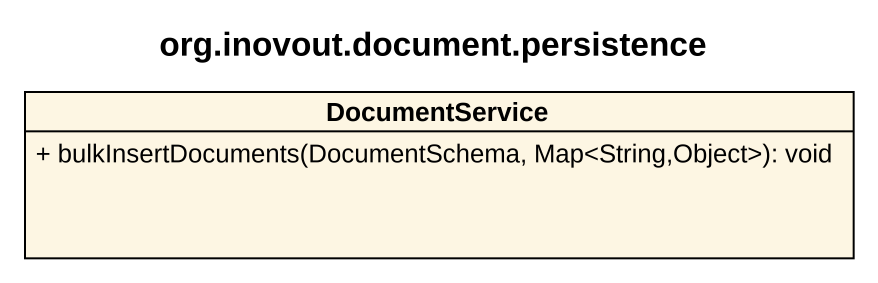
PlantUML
@startuml
title org.inovout.document.persistence
hide circle
hide empty members
skinparam classAttributeIconSize 0
class DocumentService {
  + bulkInsertDocuments(DocumentSchema, Map<String,Object>): void
}
@enduml
